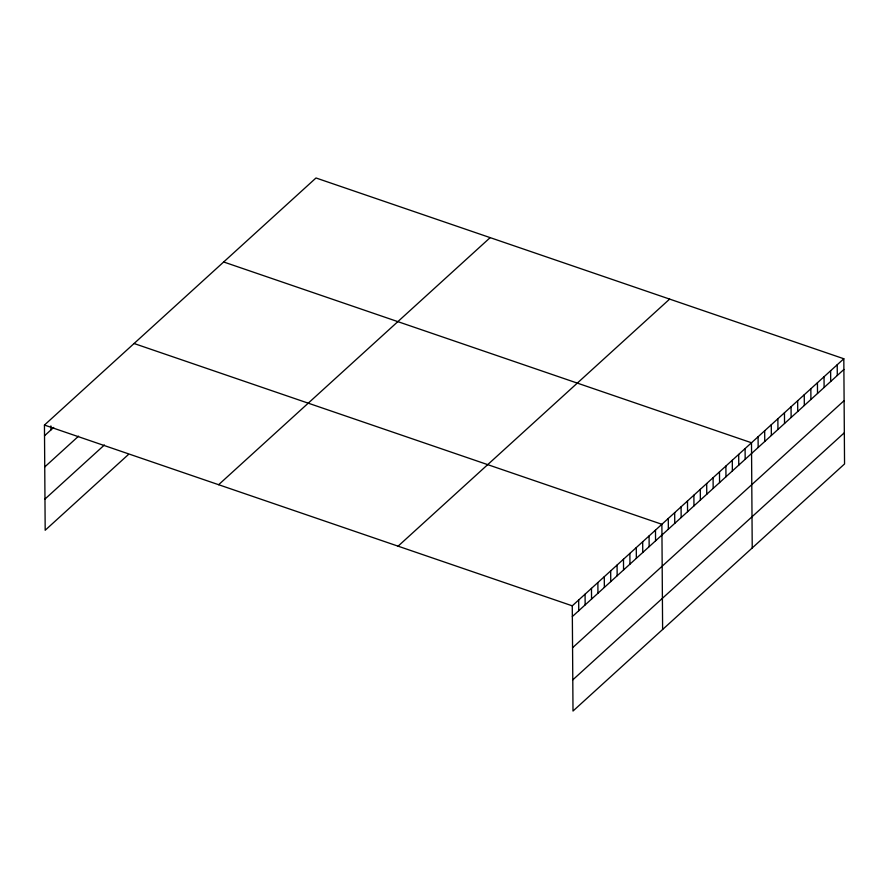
<?xml version="1.0" encoding="UTF-8"?>
<svg xmlns="http://www.w3.org/2000/svg" width="889" height="889" viewBox="0 0 889 889"><rect width="100%" height="100%" fill="white"/><g stroke="black" fill="none" stroke-linecap="round" stroke-linejoin="round"><path stroke-width="1.33" d="M128.394 454.535L45.183 530.244L44.45 425.053L315.995 177.978L843.817 358.756L844.55 463.947L573.005 711.022L572.272 605.831L843.817 358.756M44.528 435.766L53.673 427.442M44.739 466.947L78.576 436.155M44.972 499.062L104.402 444.989M218.627 484.705L490.172 237.63M398.094 546.168L669.628 299.104M572.349 616.544L843.894 369.48M572.572 647.725L844.106 400.65M572.794 679.852L844.328 432.776M223.661 261.977L751.494 442.766L752.227 547.957M134.061 343.51L661.883 524.299L662.616 629.49M44.45 425.053L572.272 605.831M837.216 364.757L837.294 375.48M830.626 370.757L830.704 381.481M824.036 376.758L824.103 387.482M817.436 382.759L817.513 393.483M810.846 388.76L810.912 399.483M804.245 394.76L804.323 405.484M797.655 400.761L797.733 411.474M791.054 406.762L791.132 417.474M784.465 412.763L784.543 423.475M777.875 418.763L777.942 429.476M771.274 424.764L771.352 435.477M764.684 430.765L764.751 441.477M758.084 436.766L758.161 447.478M745.093 448.589L745.171 459.302M738.692 454.412L738.77 465.125M732.292 460.235L732.369 470.948M725.891 466.058L725.969 476.782M719.49 471.881L719.568 482.605M713.089 477.704L713.167 488.428M706.688 483.527L706.766 494.251M700.288 489.35L700.365 500.074M693.887 495.173L693.965 505.897M687.486 501.007L687.564 511.72M681.085 506.83L681.163 517.542M674.684 512.653L674.762 523.365M668.284 518.476L668.361 529.188M655.482 530.122L655.56 540.834M649.081 535.945L649.159 546.657M642.68 541.768L642.758 552.491M636.28 547.591L636.357 558.314M629.879 553.414L629.957 564.137M623.478 559.237L623.556 569.96M617.077 565.06L617.155 575.783M610.676 570.894L610.754 581.606M604.276 576.717L604.353 587.429M597.875 582.539L597.953 593.252M591.474 588.362L591.552 599.075M585.073 594.185L585.151 604.898M578.672 600.008L578.75 610.721M50.895 425.92L50.929 429.943"/></g></svg>
